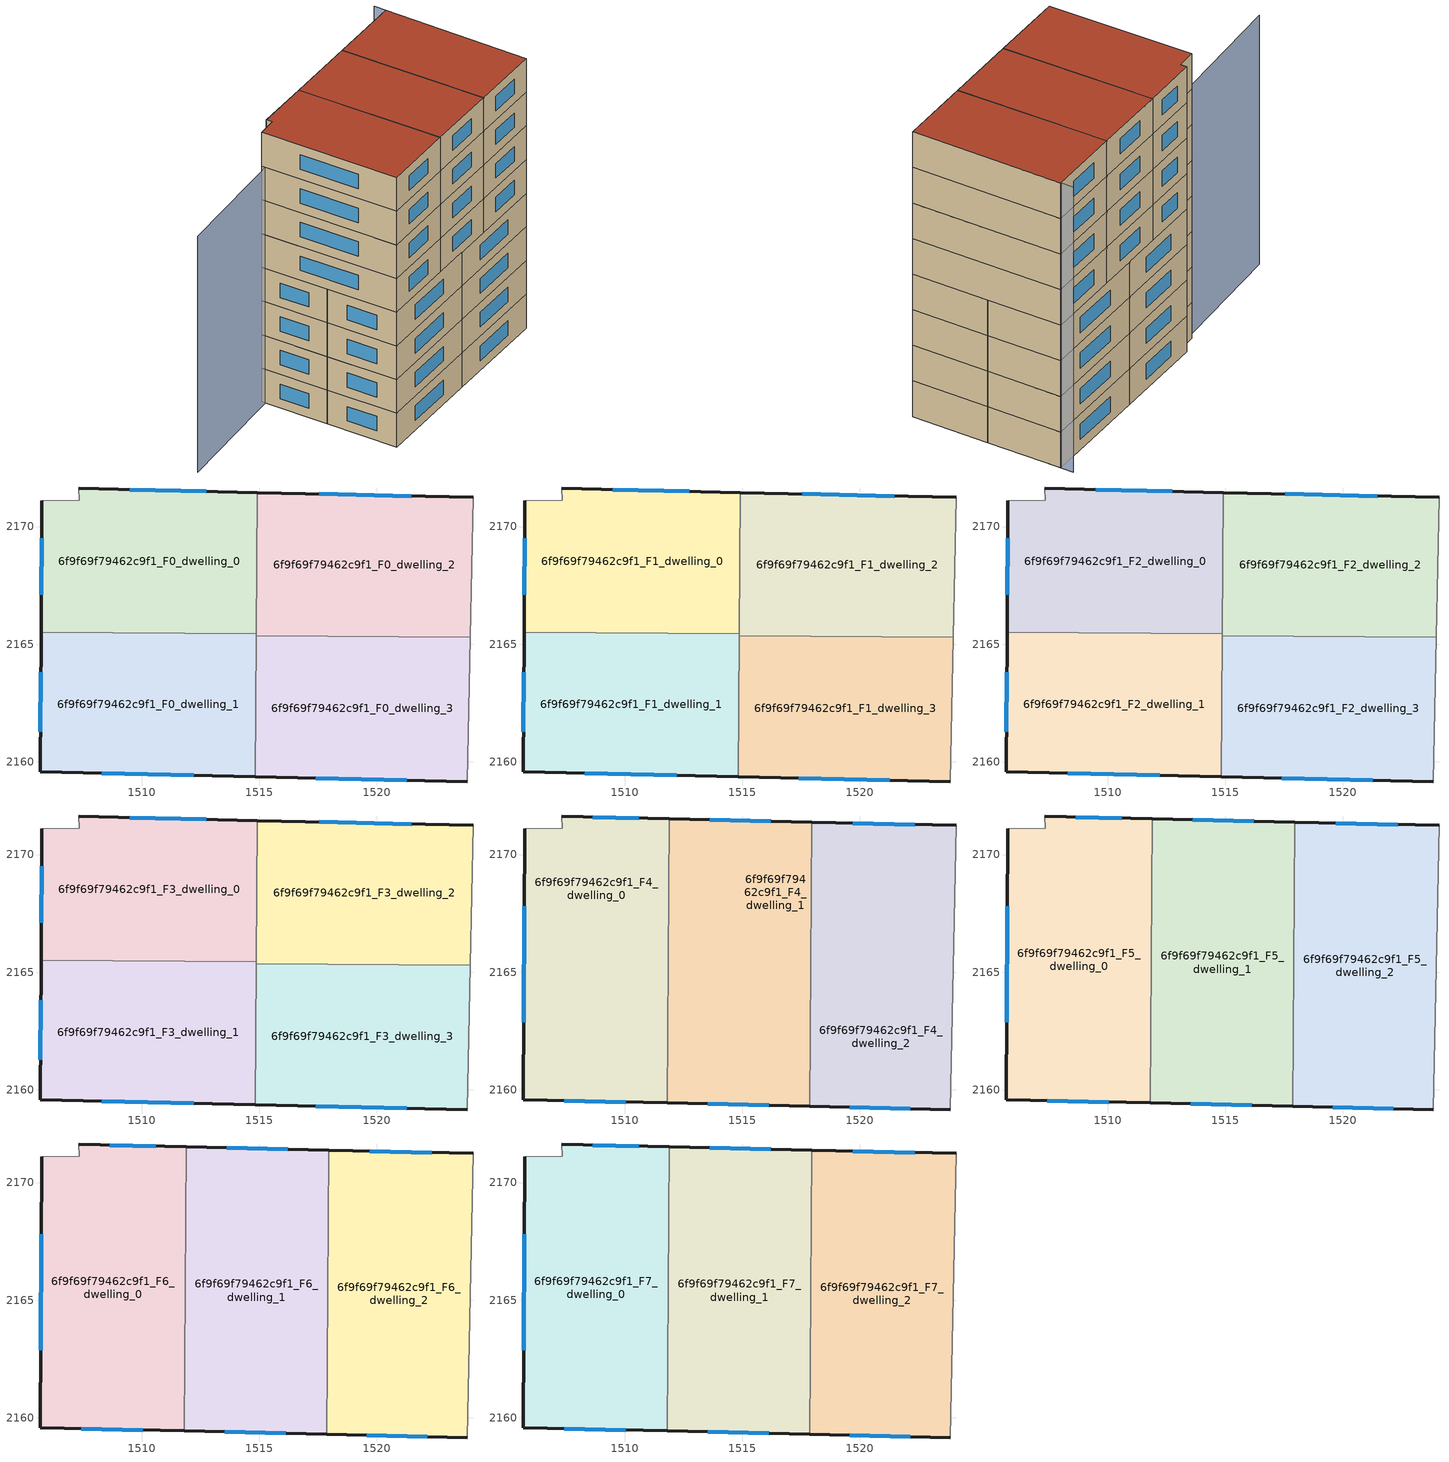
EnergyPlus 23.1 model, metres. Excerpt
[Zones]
6f9f69f79462c9f1_F0_dwelling_0
 floor ground (EU_floor_Construction): 1514.92,2171.45 1514.88,2165.43 1505.72,2165.5 1505.76,2171.1 1507.35,2171.12 1507.34,2171.62 z0
 wall outside (EU_wall_Construction): 1505.76,2171.1 1505.72,2165.5 / 1514.92,2171.45 1507.34,2171.62 z0:3
 wall adiabatic (EU_wall_Construction): 1507.34,2171.62 1507.35,2171.12 1505.76,2171.1 z0:3
 wall to 6f9f69f79462c9f1_F0_dwelling_1 (EU_wall_Construction): 1505.72,2165.5 1514.88,2165.43 z0:3
 wall to 6f9f69f79462c9f1_F0_dwelling_2 (EU_wall_Construction): 1514.88,2165.43 1514.92,2171.45 z0:3
 window (EU_Window_Construction): 1505.75,2169.5 1505.73,2167.1 / 1512.76,2171.5 1509.5,2171.57 z0.86:2.14
6f9f69f79462c9f1_F0_dwelling_1
 floor ground (EU_floor_Construction): 1514.88,2165.43 1514.84,2159.37 1505.68,2159.58 1505.72,2165.5 z0
 wall outside (EU_wall_Construction): 1505.72,2165.5 1505.68,2159.58 1514.84,2159.37 z0:3
 wall to 6f9f69f79462c9f1_F0_dwelling_3 (EU_wall_Construction): 1514.84,2159.37 1514.88,2165.36 z0:3
 wall to 6f9f69f79462c9f1_F0_dwelling_2 (EU_wall_Construction): 1514.88,2165.36 1514.88,2165.43 z0:3
 window (EU_Window_Construction): 1505.71,2163.81 1505.69,2161.27 / 1508.3,2159.52 1512.22,2159.43 z0.86:2.14
6f9f69f79462c9f1_F0_dwelling_2
 floor ground (EU_floor_Construction): 1524.09,2171.24 1523.97,2165.3 1514.88,2165.36 1514.92,2171.45 z0
 wall outside (EU_wall_Construction): 1524.09,2171.24 1514.92,2171.45 z0:3
 wall adiabatic (EU_wall_Construction): 1523.97,2165.3 1524.09,2171.24 z0:3
 wall to 6f9f69f79462c9f1_F0_dwelling_3 (EU_wall_Construction): 1514.88,2165.36 1523.97,2165.3 z0:3
 window (EU_Window_Construction): 1521.47,2171.3 1517.54,2171.39 z0.86:2.14
6f9f69f79462c9f1_F0_dwelling_3
 floor ground (EU_floor_Construction): 1523.97,2165.3 1523.85,2159.16 1514.84,2159.37 1514.88,2165.36 z0
 wall outside (EU_wall_Construction): 1514.84,2159.37 1523.85,2159.16 z0:3
 wall adiabatic (EU_wall_Construction): 1523.85,2159.16 1523.97,2165.3 z0:3
 window (EU_Window_Construction): 1517.41,2159.31 1521.28,2159.22 z0.86:2.14
6f9f69f79462c9f1_F1_dwelling_0
 floor to 6f9f69f79462c9f1_F0_dwelling_0 (EU_floor_Construction): 1514.92,2171.45 1514.88,2165.43 1505.72,2165.5 1505.76,2171.1 1507.35,2171.12 1507.34,2171.62 z3
 wall outside (EU_wall_Construction): 1505.76,2171.1 1505.72,2165.5 / 1514.92,2171.45 1507.34,2171.62 z3:6
 wall adiabatic (EU_wall_Construction): 1507.34,2171.62 1507.35,2171.12 1505.76,2171.1 z3:6
 wall to 6f9f69f79462c9f1_F1_dwelling_1 (EU_wall_Construction): 1505.72,2165.5 1514.88,2165.43 z3:6
 wall to 6f9f69f79462c9f1_F1_dwelling_2 (EU_wall_Construction): 1514.88,2165.43 1514.92,2171.45 z3:6
 window (EU_Window_Construction): 1505.75,2169.5 1505.73,2167.1 / 1512.76,2171.5 1509.5,2171.57 z3.86:5.14
6f9f69f79462c9f1_F1_dwelling_1
 floor to 6f9f69f79462c9f1_F0_dwelling_1 (EU_floor_Construction): 1514.88,2165.43 1514.84,2159.37 1505.68,2159.58 1505.72,2165.5 z3
 wall outside (EU_wall_Construction): 1505.72,2165.5 1505.68,2159.58 1514.84,2159.37 z3:6
 wall to 6f9f69f79462c9f1_F1_dwelling_3 (EU_wall_Construction): 1514.84,2159.37 1514.88,2165.36 z3:6
 wall to 6f9f69f79462c9f1_F1_dwelling_2 (EU_wall_Construction): 1514.88,2165.36 1514.88,2165.43 z3:6
 window (EU_Window_Construction): 1505.71,2163.81 1505.69,2161.27 / 1508.3,2159.52 1512.22,2159.43 z3.86:5.14
6f9f69f79462c9f1_F1_dwelling_2
 floor to 6f9f69f79462c9f1_F0_dwelling_2 (EU_floor_Construction): 1524.09,2171.24 1523.97,2165.3 1514.88,2165.36 1514.92,2171.45 z3
 wall outside (EU_wall_Construction): 1524.09,2171.24 1514.92,2171.45 z3:6
 wall adiabatic (EU_wall_Construction): 1523.97,2165.3 1524.09,2171.24 z3:6
 wall to 6f9f69f79462c9f1_F1_dwelling_3 (EU_wall_Construction): 1514.88,2165.36 1523.97,2165.3 z3:6
 window (EU_Window_Construction): 1521.47,2171.3 1517.54,2171.39 z3.86:5.14
6f9f69f79462c9f1_F1_dwelling_3
 floor to 6f9f69f79462c9f1_F0_dwelling_3 (EU_floor_Construction): 1523.97,2165.3 1523.85,2159.16 1514.84,2159.37 1514.88,2165.36 z3
 wall outside (EU_wall_Construction): 1514.84,2159.37 1523.85,2159.16 z3:6
 wall adiabatic (EU_wall_Construction): 1523.85,2159.16 1523.97,2165.3 z3:6
 window (EU_Window_Construction): 1517.41,2159.31 1521.28,2159.22 z3.86:5.14
6f9f69f79462c9f1_F2_dwelling_0
 floor to 6f9f69f79462c9f1_F1_dwelling_0 (EU_floor_Construction): 1514.92,2171.45 1514.88,2165.43 1505.72,2165.5 1505.76,2171.1 1507.35,2171.12 1507.34,2171.62 z6
 wall outside (EU_wall_Construction): 1505.76,2171.1 1505.72,2165.5 / 1514.92,2171.45 1507.34,2171.62 z6:9
 wall adiabatic (EU_wall_Construction): 1507.34,2171.62 1507.35,2171.12 1505.76,2171.1 z6:9
 wall to 6f9f69f79462c9f1_F2_dwelling_1 (EU_wall_Construction): 1505.72,2165.5 1514.88,2165.43 z6:9
 wall to 6f9f69f79462c9f1_F2_dwelling_2 (EU_wall_Construction): 1514.88,2165.43 1514.92,2171.45 z6:9
 window (EU_Window_Construction): 1505.75,2169.5 1505.73,2167.1 / 1512.76,2171.5 1509.5,2171.57 z6.86:8.14
6f9f69f79462c9f1_F2_dwelling_1
 floor to 6f9f69f79462c9f1_F1_dwelling_1 (EU_floor_Construction): 1514.88,2165.43 1514.84,2159.37 1505.68,2159.58 1505.72,2165.5 z6
 wall outside (EU_wall_Construction): 1505.72,2165.5 1505.68,2159.58 1514.84,2159.37 z6:9
 wall to 6f9f69f79462c9f1_F2_dwelling_3 (EU_wall_Construction): 1514.84,2159.37 1514.88,2165.36 z6:9
 wall to 6f9f69f79462c9f1_F2_dwelling_2 (EU_wall_Construction): 1514.88,2165.36 1514.88,2165.43 z6:9
 window (EU_Window_Construction): 1505.71,2163.81 1505.69,2161.27 / 1508.3,2159.52 1512.22,2159.43 z6.86:8.14
6f9f69f79462c9f1_F2_dwelling_2
 floor to 6f9f69f79462c9f1_F1_dwelling_2 (EU_floor_Construction): 1524.09,2171.24 1523.97,2165.3 1514.88,2165.36 1514.92,2171.45 z6
 wall outside (EU_wall_Construction): 1524.09,2171.24 1514.92,2171.45 z6:9
 wall adiabatic (EU_wall_Construction): 1523.97,2165.3 1524.09,2171.24 z6:9
 wall to 6f9f69f79462c9f1_F2_dwelling_3 (EU_wall_Construction): 1514.88,2165.36 1523.97,2165.3 z6:9
 window (EU_Window_Construction): 1521.47,2171.3 1517.54,2171.39 z6.86:8.14
6f9f69f79462c9f1_F2_dwelling_3
 floor to 6f9f69f79462c9f1_F1_dwelling_3 (EU_floor_Construction): 1523.97,2165.3 1523.85,2159.16 1514.84,2159.37 1514.88,2165.36 z6
 wall outside (EU_wall_Construction): 1514.84,2159.37 1523.85,2159.16 z6:9
 wall adiabatic (EU_wall_Construction): 1523.85,2159.16 1523.97,2165.3 z6:9
 window (EU_Window_Construction): 1517.41,2159.31 1521.28,2159.22 z6.86:8.14
6f9f69f79462c9f1_F3_dwelling_0
 floor to 6f9f69f79462c9f1_F2_dwelling_0 (EU_floor_Construction): 1514.92,2171.45 1514.88,2165.43 1505.72,2165.5 1505.76,2171.1 1507.35,2171.12 1507.34,2171.62 z9
 wall outside (EU_wall_Construction): 1505.76,2171.1 1505.72,2165.5 / 1514.92,2171.45 1507.34,2171.62 z9:12
 wall adiabatic (EU_wall_Construction): 1507.34,2171.62 1507.35,2171.12 1505.76,2171.1 z9:12
 wall to 6f9f69f79462c9f1_F3_dwelling_1 (EU_wall_Construction): 1505.72,2165.5 1514.88,2165.43 z9:12
 wall to 6f9f69f79462c9f1_F3_dwelling_2 (EU_wall_Construction): 1514.88,2165.43 1514.92,2171.45 z9:12
 window (EU_Window_Construction): 1505.75,2169.5 1505.73,2167.1 / 1512.76,2171.5 1509.5,2171.57 z9.86:11.14
6f9f69f79462c9f1_F3_dwelling_1
 floor to 6f9f69f79462c9f1_F2_dwelling_1 (EU_floor_Construction): 1514.88,2165.43 1514.84,2159.37 1505.68,2159.58 1505.72,2165.5 z9
 wall outside (EU_wall_Construction): 1505.72,2165.5 1505.68,2159.58 1514.84,2159.37 z9:12
 wall to 6f9f69f79462c9f1_F3_dwelling_3 (EU_wall_Construction): 1514.84,2159.37 1514.88,2165.36 z9:12
 wall to 6f9f69f79462c9f1_F3_dwelling_2 (EU_wall_Construction): 1514.88,2165.36 1514.88,2165.43 z9:12
 window (EU_Window_Construction): 1505.71,2163.81 1505.69,2161.27 / 1508.3,2159.52 1512.22,2159.43 z9.86:11.14
6f9f69f79462c9f1_F3_dwelling_2
 floor to 6f9f69f79462c9f1_F2_dwelling_2 (EU_floor_Construction): 1524.09,2171.24 1523.97,2165.3 1514.88,2165.36 1514.92,2171.45 z9
 wall outside (EU_wall_Construction): 1524.09,2171.24 1514.92,2171.45 z9:12
 wall adiabatic (EU_wall_Construction): 1523.97,2165.3 1524.09,2171.24 z9:12
 wall to 6f9f69f79462c9f1_F3_dwelling_3 (EU_wall_Construction): 1514.88,2165.36 1523.97,2165.3 z9:12
 window (EU_Window_Construction): 1521.47,2171.3 1517.54,2171.39 z9.86:11.14
6f9f69f79462c9f1_F3_dwelling_3
 floor to 6f9f69f79462c9f1_F2_dwelling_3 (EU_floor_Construction): 1523.97,2165.3 1523.85,2159.16 1514.84,2159.37 1514.88,2165.36 z9
 wall outside (EU_wall_Construction): 1514.84,2159.37 1523.85,2159.16 z9:12
 wall adiabatic (EU_wall_Construction): 1523.85,2159.16 1523.97,2165.3 z9:12
 window (EU_Window_Construction): 1517.41,2159.31 1521.28,2159.22 z9.86:11.14
6f9f69f79462c9f1_F4_dwelling_0
 floor to 6f9f69f79462c9f1_F3_dwelling_0 (EU_floor_Construction): 1511.9,2171.52 1511.85,2165.45 1505.72,2165.5 1505.76,2171.1 1507.35,2171.12 1507.34,2171.62 z12
 floor to 6f9f69f79462c9f1_F3_dwelling_1 (EU_floor_Construction): 1511.85,2165.45 1511.81,2159.44 1505.68,2159.58 1505.72,2165.5 z12
 wall outside (EU_wall_Construction): 1511.9,2171.52 1507.34,2171.62 / 1505.76,2171.1 1505.68,2159.58 1511.81,2159.44 z12:15
 wall adiabatic (EU_wall_Construction): 1507.34,2171.62 1507.35,2171.12 1505.76,2171.1 z12:15
 wall to 6f9f69f79462c9f1_F4_dwelling_1 (EU_wall_Construction): 1511.81,2159.44 1511.9,2171.52 z12:15
 window (EU_Window_Construction): 1510.59,2171.55 1508.64,2171.59 / 1507.43,2159.54 1510.06,2159.48 / 1505.74,2167.81 1505.7,2162.87 z12.86:14.14
6f9f69f79462c9f1_F4_dwelling_1
 floor to 6f9f69f79462c9f1_F3_dwelling_1 (EU_floor_Construction): 1514.88,2165.43 1514.84,2159.37 1511.81,2159.44 1511.85,2165.45 z12
 floor to 6f9f69f79462c9f1_F3_dwelling_0 (EU_floor_Construction): 1514.92,2171.45 1514.88,2165.43 1511.85,2165.45 1511.9,2171.52 z12
 floor to 6f9f69f79462c9f1_F3_dwelling_2 (EU_floor_Construction): 1517.95,2171.38 1517.91,2165.34 1514.88,2165.36 1514.92,2171.45 z12
 floor to 6f9f69f79462c9f1_F3_dwelling_3 (EU_floor_Construction): 1517.91,2165.34 1517.87,2159.3 1514.84,2159.37 1514.88,2165.36 z12
 wall outside (EU_wall_Construction): 1511.81,2159.44 1517.87,2159.3 / 1517.96,2171.38 1511.9,2171.52 z12:15
 wall to 6f9f69f79462c9f1_F4_dwelling_2 (EU_wall_Construction): 1517.87,2159.3 1517.96,2171.38 z12:15
 window (EU_Window_Construction): 1513.54,2159.4 1516.14,2159.34 / 1516.22,2171.42 1513.63,2171.48 z12.86:14.14
6f9f69f79462c9f1_F4_dwelling_2
 floor to 6f9f69f79462c9f1_F3_dwelling_2 (EU_floor_Construction): 1524.09,2171.24 1523.97,2165.3 1517.91,2165.34 1517.95,2171.38 z12
 floor to 6f9f69f79462c9f1_F3_dwelling_3 (EU_floor_Construction): 1523.97,2165.3 1523.85,2159.16 1517.87,2159.3 1517.91,2165.34 z12
 wall outside (EU_wall_Construction): 1524.09,2171.24 1517.96,2171.38 / 1517.87,2159.3 1523.85,2159.16 z12:15
 wall adiabatic (EU_wall_Construction): 1523.85,2159.16 1524.09,2171.24 z12:15
 window (EU_Window_Construction): 1522.34,2171.28 1519.71,2171.34 / 1519.58,2159.26 1522.14,2159.2 z12.86:14.14
6f9f69f79462c9f1_F5_dwelling_0
 floor to 6f9f69f79462c9f1_F4_dwelling_0 (EU_floor_Construction): 1511.9,2171.52 1511.81,2159.44 1505.68,2159.58 1505.76,2171.1 1507.35,2171.12 1507.34,2171.62 z15
 wall outside (EU_wall_Construction): 1511.9,2171.52 1507.34,2171.62 / 1505.76,2171.1 1505.68,2159.58 1511.81,2159.44 z15:18
 wall adiabatic (EU_wall_Construction): 1507.34,2171.62 1507.35,2171.12 1505.76,2171.1 z15:18
 wall to 6f9f69f79462c9f1_F5_dwelling_1 (EU_wall_Construction): 1511.81,2159.44 1511.9,2171.52 z15:18
 window (EU_Window_Construction): 1510.59,2171.55 1508.64,2171.59 / 1507.43,2159.54 1510.06,2159.48 / 1505.74,2167.81 1505.7,2162.87 z15.86:17.14
6f9f69f79462c9f1_F5_dwelling_1
 floor to 6f9f69f79462c9f1_F4_dwelling_1 (EU_floor_Construction): 1517.96,2171.38 1517.87,2159.3 1511.81,2159.44 1511.9,2171.52 z15
 wall outside (EU_wall_Construction): 1511.81,2159.44 1517.87,2159.3 / 1517.96,2171.38 1511.9,2171.52 z15:18
 wall to 6f9f69f79462c9f1_F5_dwelling_2 (EU_wall_Construction): 1517.87,2159.3 1517.96,2171.38 z15:18
 window (EU_Window_Construction): 1513.54,2159.4 1516.14,2159.34 / 1516.22,2171.42 1513.63,2171.48 z15.86:17.14
6f9f69f79462c9f1_F5_dwelling_2
 floor to 6f9f69f79462c9f1_F4_dwelling_2 (EU_floor_Construction): 1524.09,2171.24 1523.85,2159.16 1517.87,2159.3 1517.96,2171.38 z15
 wall outside (EU_wall_Construction): 1524.09,2171.24 1517.96,2171.38 / 1517.87,2159.3 1523.85,2159.16 z15:18
 wall adiabatic (EU_wall_Construction): 1523.85,2159.16 1524.09,2171.24 z15:18
 window (EU_Window_Construction): 1522.34,2171.28 1519.71,2171.34 / 1519.58,2159.26 1522.14,2159.2 z15.86:17.14
6f9f69f79462c9f1_F6_dwelling_0
 floor to 6f9f69f79462c9f1_F5_dwelling_0 (EU_floor_Construction): 1511.9,2171.52 1511.81,2159.44 1505.68,2159.58 1505.76,2171.1 1507.35,2171.12 1507.34,2171.62 z18
 wall outside (EU_wall_Construction): 1511.9,2171.52 1507.34,2171.62 / 1505.76,2171.1 1505.68,2159.58 1511.81,2159.44 z18:21
 wall adiabatic (EU_wall_Construction): 1507.34,2171.62 1507.35,2171.12 1505.76,2171.1 z18:21
 wall to 6f9f69f79462c9f1_F6_dwelling_1 (EU_wall_Construction): 1511.81,2159.44 1511.9,2171.52 z18:21
 window (EU_Window_Construction): 1510.59,2171.55 1508.64,2171.59 / 1507.43,2159.54 1510.06,2159.48 / 1505.74,2167.81 1505.7,2162.87 z18.86:20.14
6f9f69f79462c9f1_F6_dwelling_1
 floor to 6f9f69f79462c9f1_F5_dwelling_1 (EU_floor_Construction): 1517.96,2171.38 1517.87,2159.3 1511.81,2159.44 1511.9,2171.52 z18
 wall outside (EU_wall_Construction): 1511.81,2159.44 1517.87,2159.3 / 1517.96,2171.38 1511.9,2171.52 z18:21
 wall to 6f9f69f79462c9f1_F6_dwelling_2 (EU_wall_Construction): 1517.87,2159.3 1517.96,2171.38 z18:21
 window (EU_Window_Construction): 1513.54,2159.4 1516.14,2159.34 / 1516.22,2171.42 1513.63,2171.48 z18.86:20.14
6f9f69f79462c9f1_F6_dwelling_2
 floor to 6f9f69f79462c9f1_F5_dwelling_2 (EU_floor_Construction): 1524.09,2171.24 1523.85,2159.16 1517.87,2159.3 1517.96,2171.38 z18
 wall outside (EU_wall_Construction): 1524.09,2171.24 1517.96,2171.38 / 1517.87,2159.3 1523.85,2159.16 z18:21
 wall adiabatic (EU_wall_Construction): 1523.85,2159.16 1524.09,2171.24 z18:21
 window (EU_Window_Construction): 1522.34,2171.28 1519.71,2171.34 / 1519.58,2159.26 1522.14,2159.2 z18.86:20.14
6f9f69f79462c9f1_F7_dwelling_0
 floor to 6f9f69f79462c9f1_F6_dwelling_0 (EU_floor_Construction): 1511.9,2171.52 1511.81,2159.44 1505.68,2159.58 1505.76,2171.1 1507.35,2171.12 1507.34,2171.62 z21
 wall outside (EU_wall_Construction): 1511.9,2171.52 1507.34,2171.62 / 1505.76,2171.1 1505.68,2159.58 1511.81,2159.44 z21:24
 wall adiabatic (EU_wall_Construction): 1507.34,2171.62 1507.35,2171.12 1505.76,2171.1 z21:24
 wall to 6f9f69f79462c9f1_F7_dwelling_1 (EU_wall_Construction): 1511.81,2159.44 1511.9,2171.52 z21:24
 window (EU_Window_Construction): 1510.59,2171.55 1508.64,2171.59 / 1507.43,2159.54 1510.06,2159.48 / 1505.74,2167.81 1505.7,2162.87 z21.86:23.14
 roof outside (EU_roof_Construction): 1511.81,2159.44 1511.9,2171.52 1507.34,2171.62 1507.35,2171.12 1505.76,2171.1 1505.68,2159.58 z24
6f9f69f79462c9f1_F7_dwelling_1
 floor to 6f9f69f79462c9f1_F6_dwelling_1 (EU_floor_Construction): 1517.96,2171.38 1517.87,2159.3 1511.81,2159.44 1511.9,2171.52 z21
 wall outside (EU_wall_Construction): 1511.81,2159.44 1517.87,2159.3 / 1517.96,2171.38 1511.9,2171.52 z21:24
 wall to 6f9f69f79462c9f1_F7_dwelling_2 (EU_wall_Construction): 1517.87,2159.3 1517.96,2171.38 z21:24
 window (EU_Window_Construction): 1513.54,2159.4 1516.14,2159.34 / 1516.22,2171.42 1513.63,2171.48 z21.86:23.14
 roof outside (EU_roof_Construction): 1517.87,2159.3 1517.96,2171.38 1511.9,2171.52 1511.81,2159.44 z24
6f9f69f79462c9f1_F7_dwelling_2
 floor to 6f9f69f79462c9f1_F6_dwelling_2 (EU_floor_Construction): 1524.09,2171.24 1523.85,2159.16 1517.87,2159.3 1517.96,2171.38 z21
 wall outside (EU_wall_Construction): 1524.09,2171.24 1517.96,2171.38 / 1517.87,2159.3 1523.85,2159.16 z21:24
 wall adiabatic (EU_wall_Construction): 1523.85,2159.16 1524.09,2171.24 z21:24
 window (EU_Window_Construction): 1522.34,2171.28 1519.71,2171.34 / 1519.58,2159.26 1522.14,2159.2 z21.86:23.14
 roof outside (EU_roof_Construction): 1523.85,2159.16 1524.09,2171.24 1517.96,2171.38 1517.87,2159.3 z24
shading: 1523.8,2159.2 1524.11,2172.25 z0:24; 1507.36,2170.84 1495.53,2170.57 z0:21
[Building]
EU S2 Campaign: North Axis=0; Terrain=City; Solar Distribution=FullExterior
[Site:Location]
Helsinki-Vantaa.AP: Latitude=60.317; Longitude=24.963; Time Zone=2; Elevation=54.6
[SizingPeriod:WeatherFileDays]
AnnualSizingPeriod: Begin Month=1; Begin Day of Month=1; End Month=12; End Day of Month=31; Day of Week for Start Day=Monday; Use Weather File Daylight Saving Period=No; Use Weather File Rain and Snow Indicators=No
[MATERIAL]
EU_InternalMass_Material: Roughness=MediumRough; Thickness=0.1; Conductivity=1; Density=1800; Specific Heat=900; Thermal Absorptance=0.9; Solar Absorptance=0.7; Visible Absorptance=0.7
[MATERIAL:NOMASS] Roughness=MediumRough; Thermal Absorptance=0.9; Solar Absorptance=0.7; Visible Absorptance=0.7
Name | Thermal Resistance
EU_wall_NoMass | 1.10183
EU_roof_NoMass; EU_floor_NoMass | 1.70606
[WINDOWMATERIAL:SIMPLEGLAZINGSYSTEM]
EU_Window_SimpleGlazing: UFactor=3.11035; Solar Heat Gain Coefficient=0.8; Visible Transmittance=0.8
[CONSTRUCTION]
EU_wall_Construction: EU_wall_NoMass
EU_roof_Construction: EU_roof_NoMass
EU_floor_Construction: EU_floor_NoMass
EU_Window_Construction: EU_Window_SimpleGlazing
EU_InternalMass_Construction: EU_InternalMass_Material
[ZONE] Type=1; Multiplier=1; Ceiling Height=autocalculate; Floor Area=autocalculate; Part of Total Floor Area=Yes
Name | Volume
6f9f69f79462c9f1_F0_dwelling_0; 6f9f69f79462c9f1_F1_dwelling_0; 6f9f69f79462c9f1_F2_dwelling_0; 6f9f69f79462c9f1_F3_dwelling_0 | 164.773
6f9f69f79462c9f1_F4_dwelling_0; 6f9f69f79462c9f1_F5_dwelling_0; 6f9f69f79462c9f1_F6_dwelling_0; 6f9f69f79462c9f1_F7_dwelling_0 | 219.691
6f9f69f79462c9f1_F0_dwelling_1; 6f9f69f79462c9f1_F1_dwelling_1; 6f9f69f79462c9f1_F2_dwelling_1; 6f9f69f79462c9f1_F3_dwelling_1 | 164.769
6f9f69f79462c9f1_F4_dwelling_1; 6f9f69f79462c9f1_F5_dwelling_1; 6f9f69f79462c9f1_F6_dwelling_1; 6f9f69f79462c9f1_F7_dwelling_1 | 219.686
6f9f69f79462c9f1_F0_dwelling_2; 6f9f69f79462c9f1_F1_dwelling_2; 6f9f69f79462c9f1_F2_dwelling_2; 6f9f69f79462c9f1_F3_dwelling_2 | 164.77
6f9f69f79462c9f1_F4_dwelling_2; 6f9f69f79462c9f1_F5_dwelling_2; 6f9f69f79462c9f1_F6_dwelling_2; 6f9f69f79462c9f1_F7_dwelling_2 | 219.682
6f9f69f79462c9f1_F0_dwelling_3; 6f9f69f79462c9f1_F1_dwelling_3; 6f9f69f79462c9f1_F2_dwelling_3; 6f9f69f79462c9f1_F3_dwelling_3 | 164.753
[INTERNALMASS] Construction=EU_InternalMass_Construction
Name | Zone or ZoneList | Surface Area
6f9f69f79462c9f1_F0_dwelling_0_EU_InternalMass | 6f9f69f79462c9f1_F0_dwelling_0 | 54.9256
6f9f69f79462c9f1_F0_dwelling_1_EU_InternalMass | 6f9f69f79462c9f1_F0_dwelling_1 | 54.9216
6f9f69f79462c9f1_F0_dwelling_2_EU_InternalMass | 6f9f69f79462c9f1_F0_dwelling_2 | 54.9217
6f9f69f79462c9f1_F0_dwelling_3_EU_InternalMass | 6f9f69f79462c9f1_F0_dwelling_3 | 54.9181
6f9f69f79462c9f1_F1_dwelling_0_EU_InternalMass | 6f9f69f79462c9f1_F1_dwelling_0 | 54.9256
6f9f69f79462c9f1_F1_dwelling_1_EU_InternalMass | 6f9f69f79462c9f1_F1_dwelling_1 | 54.9216
6f9f69f79462c9f1_F1_dwelling_2_EU_InternalMass | 6f9f69f79462c9f1_F1_dwelling_2 | 54.9217
6f9f69f79462c9f1_F1_dwelling_3_EU_InternalMass | 6f9f69f79462c9f1_F1_dwelling_3 | 54.9181
6f9f69f79462c9f1_F2_dwelling_0_EU_InternalMass | 6f9f69f79462c9f1_F2_dwelling_0 | 54.9256
6f9f69f79462c9f1_F2_dwelling_1_EU_InternalMass | 6f9f69f79462c9f1_F2_dwelling_1 | 54.9216
6f9f69f79462c9f1_F2_dwelling_2_EU_InternalMass | 6f9f69f79462c9f1_F2_dwelling_2 | 54.9217
6f9f69f79462c9f1_F2_dwelling_3_EU_InternalMass | 6f9f69f79462c9f1_F2_dwelling_3 | 54.9181
6f9f69f79462c9f1_F3_dwelling_0_EU_InternalMass | 6f9f69f79462c9f1_F3_dwelling_0 | 54.9256
6f9f69f79462c9f1_F3_dwelling_1_EU_InternalMass | 6f9f69f79462c9f1_F3_dwelling_1 | 54.9216
6f9f69f79462c9f1_F3_dwelling_2_EU_InternalMass | 6f9f69f79462c9f1_F3_dwelling_2 | 54.9217
6f9f69f79462c9f1_F3_dwelling_3_EU_InternalMass | 6f9f69f79462c9f1_F3_dwelling_3 | 54.9181
6f9f69f79462c9f1_F4_dwelling_0_EU_InternalMass | 6f9f69f79462c9f1_F4_dwelling_0 | 73.2303
6f9f69f79462c9f1_F4_dwelling_1_EU_InternalMass | 6f9f69f79462c9f1_F4_dwelling_1 | 73.2288
6f9f69f79462c9f1_F4_dwelling_2_EU_InternalMass | 6f9f69f79462c9f1_F4_dwelling_2 | 73.2275
6f9f69f79462c9f1_F5_dwelling_0_EU_InternalMass | 6f9f69f79462c9f1_F5_dwelling_0 | 73.2303
6f9f69f79462c9f1_F5_dwelling_1_EU_InternalMass | 6f9f69f79462c9f1_F5_dwelling_1 | 73.2288
6f9f69f79462c9f1_F5_dwelling_2_EU_InternalMass | 6f9f69f79462c9f1_F5_dwelling_2 | 73.2275
6f9f69f79462c9f1_F6_dwelling_0_EU_InternalMass | 6f9f69f79462c9f1_F6_dwelling_0 | 73.2303
6f9f69f79462c9f1_F6_dwelling_1_EU_InternalMass | 6f9f69f79462c9f1_F6_dwelling_1 | 73.2288
6f9f69f79462c9f1_F6_dwelling_2_EU_InternalMass | 6f9f69f79462c9f1_F6_dwelling_2 | 73.2275
6f9f69f79462c9f1_F7_dwelling_0_EU_InternalMass | 6f9f69f79462c9f1_F7_dwelling_0 | 73.2303
6f9f69f79462c9f1_F7_dwelling_1_EU_InternalMass | 6f9f69f79462c9f1_F7_dwelling_1 | 73.2288
6f9f69f79462c9f1_F7_dwelling_2_EU_InternalMass | 6f9f69f79462c9f1_F7_dwelling_2 | 73.2275
[OTHEREQUIPMENT] Fuel Type=Electricity; Design Level Calculation Method=Watts/Area; Power per Zone Floor Area=1; Fraction Latent=0; Fraction Radiant=0; Fraction Lost=0; Carbon Dioxide Generation Rate=0; EndUse Subcategory=EU_Step8_InternalGains
Name | Zone or ZoneList or Space or SpaceList | Schedule
EU_Step8_InternalGain_6f9f69f79462c9f1_F0_dwelling_0_f000 | 6f9f69f79462c9f1_F0_dwelling_0 | EU_Step8_GainSchedule_6f9f69f79462c9f1_F0_dwelling_0_f000
EU_Step8_InternalGain_6f9f69f79462c9f1_F0_dwelling_1_f000 | 6f9f69f79462c9f1_F0_dwelling_1 | EU_Step8_GainSchedule_6f9f69f79462c9f1_F0_dwelling_1_f000
EU_Step8_InternalGain_6f9f69f79462c9f1_F0_dwelling_2_f000 | 6f9f69f79462c9f1_F0_dwelling_2 | EU_Step8_GainSchedule_6f9f69f79462c9f1_F0_dwelling_2_f000
EU_Step8_InternalGain_6f9f69f79462c9f1_F0_dwelling_3_f000 | 6f9f69f79462c9f1_F0_dwelling_3 | EU_Step8_GainSchedule_6f9f69f79462c9f1_F0_dwelling_3_f000
EU_Step8_InternalGain_6f9f69f79462c9f1_F1_dwelling_0_f000 | 6f9f69f79462c9f1_F1_dwelling_0 | EU_Step8_GainSchedule_6f9f69f79462c9f1_F1_dwelling_0_f000
EU_Step8_InternalGain_6f9f69f79462c9f1_F1_dwelling_1_f000 | 6f9f69f79462c9f1_F1_dwelling_1 | EU_Step8_GainSchedule_6f9f69f79462c9f1_F1_dwelling_1_f000
EU_Step8_InternalGain_6f9f69f79462c9f1_F1_dwelling_2_f000 | 6f9f69f79462c9f1_F1_dwelling_2 | EU_Step8_GainSchedule_6f9f69f79462c9f1_F1_dwelling_2_f000
EU_Step8_InternalGain_6f9f69f79462c9f1_F1_dwelling_3_f000 | 6f9f69f79462c9f1_F1_dwelling_3 | EU_Step8_GainSchedule_6f9f69f79462c9f1_F1_dwelling_3_f000
EU_Step8_InternalGain_6f9f69f79462c9f1_F2_dwelling_0_f000 | 6f9f69f79462c9f1_F2_dwelling_0 | EU_Step8_GainSchedule_6f9f69f79462c9f1_F2_dwelling_0_f000
EU_Step8_InternalGain_6f9f69f79462c9f1_F2_dwelling_1_f000 | 6f9f69f79462c9f1_F2_dwelling_1 | EU_Step8_GainSchedule_6f9f69f79462c9f1_F2_dwelling_1_f000
EU_Step8_InternalGain_6f9f69f79462c9f1_F2_dwelling_2_f000 | 6f9f69f79462c9f1_F2_dwelling_2 | EU_Step8_GainSchedule_6f9f69f79462c9f1_F2_dwelling_2_f000
EU_Step8_InternalGain_6f9f69f79462c9f1_F2_dwelling_3_f000 | 6f9f69f79462c9f1_F2_dwelling_3 | EU_Step8_GainSchedule_6f9f69f79462c9f1_F2_dwelling_3_f000
EU_Step8_InternalGain_6f9f69f79462c9f1_F3_dwelling_0_f000 | 6f9f69f79462c9f1_F3_dwelling_0 | EU_Step8_GainSchedule_6f9f69f79462c9f1_F3_dwelling_0_f000
EU_Step8_InternalGain_6f9f69f79462c9f1_F3_dwelling_1_f000 | 6f9f69f79462c9f1_F3_dwelling_1 | EU_Step8_GainSchedule_6f9f69f79462c9f1_F3_dwelling_1_f000
EU_Step8_InternalGain_6f9f69f79462c9f1_F3_dwelling_2_f000 | 6f9f69f79462c9f1_F3_dwelling_2 | EU_Step8_GainSchedule_6f9f69f79462c9f1_F3_dwelling_2_f000
EU_Step8_InternalGain_6f9f69f79462c9f1_F3_dwelling_3_f000 | 6f9f69f79462c9f1_F3_dwelling_3 | EU_Step8_GainSchedule_6f9f69f79462c9f1_F3_dwelling_3_f000
EU_Step8_InternalGain_6f9f69f79462c9f1_F4_dwelling_0_f000 | 6f9f69f79462c9f1_F4_dwelling_0 | EU_Step8_GainSchedule_6f9f69f79462c9f1_F4_dwelling_0_f000
EU_Step8_InternalGain_6f9f69f79462c9f1_F4_dwelling_1_f000 | 6f9f69f79462c9f1_F4_dwelling_1 | EU_Step8_GainSchedule_6f9f69f79462c9f1_F4_dwelling_1_f000
EU_Step8_InternalGain_6f9f69f79462c9f1_F4_dwelling_2_f000 | 6f9f69f79462c9f1_F4_dwelling_2 | EU_Step8_GainSchedule_6f9f69f79462c9f1_F4_dwelling_2_f000
EU_Step8_InternalGain_6f9f69f79462c9f1_F5_dwelling_0_f000 | 6f9f69f79462c9f1_F5_dwelling_0 | EU_Step8_GainSchedule_6f9f69f79462c9f1_F5_dwelling_0_f000
EU_Step8_InternalGain_6f9f69f79462c9f1_F5_dwelling_1_f000 | 6f9f69f79462c9f1_F5_dwelling_1 | EU_Step8_GainSchedule_6f9f69f79462c9f1_F5_dwelling_1_f000
EU_Step8_InternalGain_6f9f69f79462c9f1_F5_dwelling_2_f000 | 6f9f69f79462c9f1_F5_dwelling_2 | EU_Step8_GainSchedule_6f9f69f79462c9f1_F5_dwelling_2_f000
EU_Step8_InternalGain_6f9f69f79462c9f1_F6_dwelling_0_f000 | 6f9f69f79462c9f1_F6_dwelling_0 | EU_Step8_GainSchedule_6f9f69f79462c9f1_F6_dwelling_0_f000
EU_Step8_InternalGain_6f9f69f79462c9f1_F6_dwelling_1_f000 | 6f9f69f79462c9f1_F6_dwelling_1 | EU_Step8_GainSchedule_6f9f69f79462c9f1_F6_dwelling_1_f000
EU_Step8_InternalGain_6f9f69f79462c9f1_F6_dwelling_2_f000 | 6f9f69f79462c9f1_F6_dwelling_2 | EU_Step8_GainSchedule_6f9f69f79462c9f1_F6_dwelling_2_f000
EU_Step8_InternalGain_6f9f69f79462c9f1_F7_dwelling_0_f000 | 6f9f69f79462c9f1_F7_dwelling_0 | EU_Step8_GainSchedule_6f9f69f79462c9f1_F7_dwelling_0_f000
EU_Step8_InternalGain_6f9f69f79462c9f1_F7_dwelling_1_f000 | 6f9f69f79462c9f1_F7_dwelling_1 | EU_Step8_GainSchedule_6f9f69f79462c9f1_F7_dwelling_1_f000
EU_Step8_InternalGain_6f9f69f79462c9f1_F7_dwelling_2_f000 | 6f9f69f79462c9f1_F7_dwelling_2 | EU_Step8_GainSchedule_6f9f69f79462c9f1_F7_dwelling_2_f000
[ZONEVENTILATION:DESIGNFLOWRATE] Schedule=EU_AlwaysOn; Design Flow Rate Calculation Method=AirChanges/Hour; Air Changes per Hour=0.756316; Ventilation Type=Natural; Fan Pressure Rise=0; Fan Total Efficiency=1; Constant Term Coefficient=1; Temperature Term Coefficient=0; Velocity Term Coefficient=0; Velocity Squared Term Coefficient=0; Minimum Indoor Temperature=-100; Maximum Indoor Temperature=100; Delta Temperature=-100; Minimum Outdoor Temperature=-100; Maximum Outdoor Temperature=100; Maximum Wind Speed=40
Name | Zone or ZoneList or Space or SpaceList
EU_ConstantAir_6f9f69f79462c9f1_F0_dwelling_0 | 6f9f69f79462c9f1_F0_dwelling_0
EU_ConstantAir_6f9f69f79462c9f1_F0_dwelling_1 | 6f9f69f79462c9f1_F0_dwelling_1
EU_ConstantAir_6f9f69f79462c9f1_F0_dwelling_2 | 6f9f69f79462c9f1_F0_dwelling_2
EU_ConstantAir_6f9f69f79462c9f1_F0_dwelling_3 | 6f9f69f79462c9f1_F0_dwelling_3
EU_ConstantAir_6f9f69f79462c9f1_F1_dwelling_0 | 6f9f69f79462c9f1_F1_dwelling_0
EU_ConstantAir_6f9f69f79462c9f1_F1_dwelling_1 | 6f9f69f79462c9f1_F1_dwelling_1
EU_ConstantAir_6f9f69f79462c9f1_F1_dwelling_2 | 6f9f69f79462c9f1_F1_dwelling_2
EU_ConstantAir_6f9f69f79462c9f1_F1_dwelling_3 | 6f9f69f79462c9f1_F1_dwelling_3
EU_ConstantAir_6f9f69f79462c9f1_F2_dwelling_0 | 6f9f69f79462c9f1_F2_dwelling_0
EU_ConstantAir_6f9f69f79462c9f1_F2_dwelling_1 | 6f9f69f79462c9f1_F2_dwelling_1
EU_ConstantAir_6f9f69f79462c9f1_F2_dwelling_2 | 6f9f69f79462c9f1_F2_dwelling_2
EU_ConstantAir_6f9f69f79462c9f1_F2_dwelling_3 | 6f9f69f79462c9f1_F2_dwelling_3
EU_ConstantAir_6f9f69f79462c9f1_F3_dwelling_0 | 6f9f69f79462c9f1_F3_dwelling_0
EU_ConstantAir_6f9f69f79462c9f1_F3_dwelling_1 | 6f9f69f79462c9f1_F3_dwelling_1
EU_ConstantAir_6f9f69f79462c9f1_F3_dwelling_2 | 6f9f69f79462c9f1_F3_dwelling_2
EU_ConstantAir_6f9f69f79462c9f1_F3_dwelling_3 | 6f9f69f79462c9f1_F3_dwelling_3
EU_ConstantAir_6f9f69f79462c9f1_F4_dwelling_0 | 6f9f69f79462c9f1_F4_dwelling_0
EU_ConstantAir_6f9f69f79462c9f1_F4_dwelling_1 | 6f9f69f79462c9f1_F4_dwelling_1
EU_ConstantAir_6f9f69f79462c9f1_F4_dwelling_2 | 6f9f69f79462c9f1_F4_dwelling_2
EU_ConstantAir_6f9f69f79462c9f1_F5_dwelling_0 | 6f9f69f79462c9f1_F5_dwelling_0
EU_ConstantAir_6f9f69f79462c9f1_F5_dwelling_1 | 6f9f69f79462c9f1_F5_dwelling_1
EU_ConstantAir_6f9f69f79462c9f1_F5_dwelling_2 | 6f9f69f79462c9f1_F5_dwelling_2
EU_ConstantAir_6f9f69f79462c9f1_F6_dwelling_0 | 6f9f69f79462c9f1_F6_dwelling_0
EU_ConstantAir_6f9f69f79462c9f1_F6_dwelling_1 | 6f9f69f79462c9f1_F6_dwelling_1
EU_ConstantAir_6f9f69f79462c9f1_F6_dwelling_2 | 6f9f69f79462c9f1_F6_dwelling_2
EU_ConstantAir_6f9f69f79462c9f1_F7_dwelling_0 | 6f9f69f79462c9f1_F7_dwelling_0
EU_ConstantAir_6f9f69f79462c9f1_F7_dwelling_1 | 6f9f69f79462c9f1_F7_dwelling_1
EU_ConstantAir_6f9f69f79462c9f1_F7_dwelling_2 | 6f9f69f79462c9f1_F7_dwelling_2
[HVACTEMPLATE:THERMOSTAT] Constant Heating Setpoint=20; Constant Cooling Setpoint=50
EU_HeatOnly_6f9f69f79462c9f1_F0_dwelling_0; EU_HeatOnly_6f9f69f79462c9f1_F0_dwelling_1; EU_HeatOnly_6f9f69f79462c9f1_F0_dwelling_2; EU_HeatOnly_6f9f69f79462c9f1_F0_dwelling_3; EU_HeatOnly_6f9f69f79462c9f1_F1_dwelling_0; EU_HeatOnly_6f9f69f79462c9f1_F1_dwelling_1; EU_HeatOnly_6f9f69f79462c9f1_F1_dwelling_2; EU_HeatOnly_6f9f69f79462c9f1_F1_dwelling_3; EU_HeatOnly_6f9f69f79462c9f1_F2_dwelling_0; EU_HeatOnly_6f9f69f79462c9f1_F2_dwelling_1; EU_HeatOnly_6f9f69f79462c9f1_F2_dwelling_2; EU_HeatOnly_6f9f69f79462c9f1_F2_dwelling_3; EU_HeatOnly_6f9f69f79462c9f1_F3_dwelling_0; EU_HeatOnly_6f9f69f79462c9f1_F3_dwelling_1; EU_HeatOnly_6f9f69f79462c9f1_F3_dwelling_2; EU_HeatOnly_6f9f69f79462c9f1_F3_dwelling_3; EU_HeatOnly_6f9f69f79462c9f1_F4_dwelling_0; EU_HeatOnly_6f9f69f79462c9f1_F4_dwelling_1; EU_HeatOnly_6f9f69f79462c9f1_F4_dwelling_2; EU_HeatOnly_6f9f69f79462c9f1_F5_dwelling_0; EU_HeatOnly_6f9f69f79462c9f1_F5_dwelling_1; EU_HeatOnly_6f9f69f79462c9f1_F5_dwelling_2; EU_HeatOnly_6f9f69f79462c9f1_F6_dwelling_0; EU_HeatOnly_6f9f69f79462c9f1_F6_dwelling_1; EU_HeatOnly_6f9f69f79462c9f1_F6_dwelling_2; EU_HeatOnly_6f9f69f79462c9f1_F7_dwelling_0; EU_HeatOnly_6f9f69f79462c9f1_F7_dwelling_1; EU_HeatOnly_6f9f69f79462c9f1_F7_dwelling_2
[HVACTEMPLATE:ZONE:IDEALLOADSAIRSYSTEM] System Availability Schedule=EU_AlwaysOn; Maximum Heating Supply Air Temperature=50; Minimum Cooling Supply Air Temperature=13; Maximum Heating Supply Air Humidity Ratio=0.0156; Minimum Cooling Supply Air Humidity Ratio=0.0077; Heating Limit=NoLimit; Cooling Limit=NoLimit; Heating Availability Schedule=EU_AlwaysOn; Cooling Availability Schedule=EU_CoolingOff; Dehumidification Control Type=ConstantSensibleHeatRatio; Cooling Sensible Heat Ratio=0.7; Dehumidification Setpoint=60; Humidification Control Type=None; Humidification Setpoint=30; Outdoor Air Method=None; Outdoor Air Flow Rate per Person=0.00944; Outdoor Air Flow Rate per Zone Floor Area=0; Outdoor Air Flow Rate per Zone=0; Demand Controlled Ventilation Type=None; Outdoor Air Economizer Type=NoEconomizer; Heat Recovery Type=None; Sensible Heat Recovery Effectiveness=0.7; Latent Heat Recovery Effectiveness=0.65
Name | Template Thermostat
6f9f69f79462c9f1_F0_dwelling_0 | EU_HeatOnly_6f9f69f79462c9f1_F0_dwelling_0
6f9f69f79462c9f1_F0_dwelling_1 | EU_HeatOnly_6f9f69f79462c9f1_F0_dwelling_1
6f9f69f79462c9f1_F0_dwelling_2 | EU_HeatOnly_6f9f69f79462c9f1_F0_dwelling_2
6f9f69f79462c9f1_F0_dwelling_3 | EU_HeatOnly_6f9f69f79462c9f1_F0_dwelling_3
6f9f69f79462c9f1_F1_dwelling_0 | EU_HeatOnly_6f9f69f79462c9f1_F1_dwelling_0
6f9f69f79462c9f1_F1_dwelling_1 | EU_HeatOnly_6f9f69f79462c9f1_F1_dwelling_1
6f9f69f79462c9f1_F1_dwelling_2 | EU_HeatOnly_6f9f69f79462c9f1_F1_dwelling_2
6f9f69f79462c9f1_F1_dwelling_3 | EU_HeatOnly_6f9f69f79462c9f1_F1_dwelling_3
6f9f69f79462c9f1_F2_dwelling_0 | EU_HeatOnly_6f9f69f79462c9f1_F2_dwelling_0
6f9f69f79462c9f1_F2_dwelling_1 | EU_HeatOnly_6f9f69f79462c9f1_F2_dwelling_1
6f9f69f79462c9f1_F2_dwelling_2 | EU_HeatOnly_6f9f69f79462c9f1_F2_dwelling_2
6f9f69f79462c9f1_F2_dwelling_3 | EU_HeatOnly_6f9f69f79462c9f1_F2_dwelling_3
6f9f69f79462c9f1_F3_dwelling_0 | EU_HeatOnly_6f9f69f79462c9f1_F3_dwelling_0
6f9f69f79462c9f1_F3_dwelling_1 | EU_HeatOnly_6f9f69f79462c9f1_F3_dwelling_1
6f9f69f79462c9f1_F3_dwelling_2 | EU_HeatOnly_6f9f69f79462c9f1_F3_dwelling_2
6f9f69f79462c9f1_F3_dwelling_3 | EU_HeatOnly_6f9f69f79462c9f1_F3_dwelling_3
6f9f69f79462c9f1_F4_dwelling_0 | EU_HeatOnly_6f9f69f79462c9f1_F4_dwelling_0
6f9f69f79462c9f1_F4_dwelling_1 | EU_HeatOnly_6f9f69f79462c9f1_F4_dwelling_1
6f9f69f79462c9f1_F4_dwelling_2 | EU_HeatOnly_6f9f69f79462c9f1_F4_dwelling_2
6f9f69f79462c9f1_F5_dwelling_0 | EU_HeatOnly_6f9f69f79462c9f1_F5_dwelling_0
6f9f69f79462c9f1_F5_dwelling_1 | EU_HeatOnly_6f9f69f79462c9f1_F5_dwelling_1
6f9f69f79462c9f1_F5_dwelling_2 | EU_HeatOnly_6f9f69f79462c9f1_F5_dwelling_2
6f9f69f79462c9f1_F6_dwelling_0 | EU_HeatOnly_6f9f69f79462c9f1_F6_dwelling_0
6f9f69f79462c9f1_F6_dwelling_1 | EU_HeatOnly_6f9f69f79462c9f1_F6_dwelling_1
6f9f69f79462c9f1_F6_dwelling_2 | EU_HeatOnly_6f9f69f79462c9f1_F6_dwelling_2
6f9f69f79462c9f1_F7_dwelling_0 | EU_HeatOnly_6f9f69f79462c9f1_F7_dwelling_0
6f9f69f79462c9f1_F7_dwelling_1 | EU_HeatOnly_6f9f69f79462c9f1_F7_dwelling_1
6f9f69f79462c9f1_F7_dwelling_2 | EU_HeatOnly_6f9f69f79462c9f1_F7_dwelling_2
[SIZING:ZONE] Zone Cooling Design Supply Air Temperature Input Method=SupplyAirTemperature; Zone Cooling Design Supply Air Temperature=13; Zone Heating Design Supply Air Temperature Input Method=SupplyAirTemperature; Zone Heating Design Supply Air Temperature=50; Zone Cooling Design Supply Air Humidity Ratio=0.008; Zone Heating Design Supply Air Humidity Ratio=0.008; Cooling Design Air Flow Method=DesignDay; Cooling Design Air Flow Rate=0; Cooling Minimum Air Flow per Zone Floor Area=0.000762; Cooling Minimum Air Flow=0; Cooling Minimum Air Flow Fraction=0.2; Heating Design Air Flow Method=DesignDay; Heating Design Air Flow Rate=0; Heating Maximum Air Flow per Zone Floor Area=0.002032; Heating Maximum Air Flow=0.141576; Heating Maximum Air Flow Fraction=0.3; Account for Dedicated Outdoor Air System=No; Dedicated Outdoor Air System Control Strategy=NeutralSupplyAir; Dedicated Outdoor Air Low Setpoint Temperature for Design=autosize; Dedicated Outdoor Air High Setpoint Temperature for Design=autosize; Zone Load Sizing Method=Sensible Load Only No Latent Load; Zone Latent Cooling Design Supply Air Humidity Ratio Input Method=HumidityRatioDifference; Zone Cooling Design Supply Air Humidity Ratio Difference=0.005; Zone Latent Heating Design Supply Air Humidity Ratio Input Method=HumidityRatioDifference; Zone Humidification Design Supply Air Humidity Ratio Difference=0.005
6f9f69f79462c9f1_F0_dwelling_0; 6f9f69f79462c9f1_F0_dwelling_1; 6f9f69f79462c9f1_F0_dwelling_2; 6f9f69f79462c9f1_F0_dwelling_3; 6f9f69f79462c9f1_F1_dwelling_0; 6f9f69f79462c9f1_F1_dwelling_1; 6f9f69f79462c9f1_F1_dwelling_2; 6f9f69f79462c9f1_F1_dwelling_3; 6f9f69f79462c9f1_F2_dwelling_0; 6f9f69f79462c9f1_F2_dwelling_1; 6f9f69f79462c9f1_F2_dwelling_2; 6f9f69f79462c9f1_F2_dwelling_3; 6f9f69f79462c9f1_F3_dwelling_0; 6f9f69f79462c9f1_F3_dwelling_1; 6f9f69f79462c9f1_F3_dwelling_2; 6f9f69f79462c9f1_F3_dwelling_3; 6f9f69f79462c9f1_F4_dwelling_0; 6f9f69f79462c9f1_F4_dwelling_1; 6f9f69f79462c9f1_F4_dwelling_2; 6f9f69f79462c9f1_F5_dwelling_0; 6f9f69f79462c9f1_F5_dwelling_1; 6f9f69f79462c9f1_F5_dwelling_2; 6f9f69f79462c9f1_F6_dwelling_0; 6f9f69f79462c9f1_F6_dwelling_1; 6f9f69f79462c9f1_F6_dwelling_2; 6f9f69f79462c9f1_F7_dwelling_0; 6f9f69f79462c9f1_F7_dwelling_1; 6f9f69f79462c9f1_F7_dwelling_2
[SCHEDULE:CONSTANT]
Name | Hourly Value
EU_AlwaysOn | 1
EU_CoolingOff | 0
[SCHEDULE:FILE] Column Number=1; Rows to Skip at Top=0; Number of Hours of Data=8760; Column Separator=Comma; Interpolate to Timestep=No; Minutes per Item=60; Adjust Schedule for Daylight Savings=Yes
Name | File
EU_Step8_GainSchedule_6f9f69f79462c9f1_F0_dwelling_0_f000 | ../../schedules/6f9f69f79462c9f1/6f9f69f79462c9f1_F0_dwelling_0_f000_gain.csv
EU_Step8_GainSchedule_6f9f69f79462c9f1_F0_dwelling_1_f000 | ../../schedules/6f9f69f79462c9f1/6f9f69f79462c9f1_F0_dwelling_1_f000_gain.csv
EU_Step8_GainSchedule_6f9f69f79462c9f1_F0_dwelling_2_f000 | ../../schedules/6f9f69f79462c9f1/6f9f69f79462c9f1_F0_dwelling_2_f000_gain.csv
EU_Step8_GainSchedule_6f9f69f79462c9f1_F0_dwelling_3_f000 | ../../schedules/6f9f69f79462c9f1/6f9f69f79462c9f1_F0_dwelling_3_f000_gain.csv
EU_Step8_GainSchedule_6f9f69f79462c9f1_F1_dwelling_0_f000 | ../../schedules/6f9f69f79462c9f1/6f9f69f79462c9f1_F1_dwelling_0_f000_gain.csv
EU_Step8_GainSchedule_6f9f69f79462c9f1_F1_dwelling_1_f000 | ../../schedules/6f9f69f79462c9f1/6f9f69f79462c9f1_F1_dwelling_1_f000_gain.csv
EU_Step8_GainSchedule_6f9f69f79462c9f1_F1_dwelling_2_f000 | ../../schedules/6f9f69f79462c9f1/6f9f69f79462c9f1_F1_dwelling_2_f000_gain.csv
EU_Step8_GainSchedule_6f9f69f79462c9f1_F1_dwelling_3_f000 | ../../schedules/6f9f69f79462c9f1/6f9f69f79462c9f1_F1_dwelling_3_f000_gain.csv
EU_Step8_GainSchedule_6f9f69f79462c9f1_F2_dwelling_0_f000 | ../../schedules/6f9f69f79462c9f1/6f9f69f79462c9f1_F2_dwelling_0_f000_gain.csv
EU_Step8_GainSchedule_6f9f69f79462c9f1_F2_dwelling_1_f000 | ../../schedules/6f9f69f79462c9f1/6f9f69f79462c9f1_F2_dwelling_1_f000_gain.csv
EU_Step8_GainSchedule_6f9f69f79462c9f1_F2_dwelling_2_f000 | ../../schedules/6f9f69f79462c9f1/6f9f69f79462c9f1_F2_dwelling_2_f000_gain.csv
EU_Step8_GainSchedule_6f9f69f79462c9f1_F2_dwelling_3_f000 | ../../schedules/6f9f69f79462c9f1/6f9f69f79462c9f1_F2_dwelling_3_f000_gain.csv
EU_Step8_GainSchedule_6f9f69f79462c9f1_F3_dwelling_0_f000 | ../../schedules/6f9f69f79462c9f1/6f9f69f79462c9f1_F3_dwelling_0_f000_gain.csv
EU_Step8_GainSchedule_6f9f69f79462c9f1_F3_dwelling_1_f000 | ../../schedules/6f9f69f79462c9f1/6f9f69f79462c9f1_F3_dwelling_1_f000_gain.csv
EU_Step8_GainSchedule_6f9f69f79462c9f1_F3_dwelling_2_f000 | ../../schedules/6f9f69f79462c9f1/6f9f69f79462c9f1_F3_dwelling_2_f000_gain.csv
EU_Step8_GainSchedule_6f9f69f79462c9f1_F3_dwelling_3_f000 | ../../schedules/6f9f69f79462c9f1/6f9f69f79462c9f1_F3_dwelling_3_f000_gain.csv
EU_Step8_GainSchedule_6f9f69f79462c9f1_F4_dwelling_0_f000 | ../../schedules/6f9f69f79462c9f1/6f9f69f79462c9f1_F4_dwelling_0_f000_gain.csv
EU_Step8_GainSchedule_6f9f69f79462c9f1_F4_dwelling_1_f000 | ../../schedules/6f9f69f79462c9f1/6f9f69f79462c9f1_F4_dwelling_1_f000_gain.csv
EU_Step8_GainSchedule_6f9f69f79462c9f1_F4_dwelling_2_f000 | ../../schedules/6f9f69f79462c9f1/6f9f69f79462c9f1_F4_dwelling_2_f000_gain.csv
EU_Step8_GainSchedule_6f9f69f79462c9f1_F5_dwelling_0_f000 | ../../schedules/6f9f69f79462c9f1/6f9f69f79462c9f1_F5_dwelling_0_f000_gain.csv
EU_Step8_GainSchedule_6f9f69f79462c9f1_F5_dwelling_1_f000 | ../../schedules/6f9f69f79462c9f1/6f9f69f79462c9f1_F5_dwelling_1_f000_gain.csv
EU_Step8_GainSchedule_6f9f69f79462c9f1_F5_dwelling_2_f000 | ../../schedules/6f9f69f79462c9f1/6f9f69f79462c9f1_F5_dwelling_2_f000_gain.csv
EU_Step8_GainSchedule_6f9f69f79462c9f1_F6_dwelling_0_f000 | ../../schedules/6f9f69f79462c9f1/6f9f69f79462c9f1_F6_dwelling_0_f000_gain.csv
EU_Step8_GainSchedule_6f9f69f79462c9f1_F6_dwelling_1_f000 | ../../schedules/6f9f69f79462c9f1/6f9f69f79462c9f1_F6_dwelling_1_f000_gain.csv
EU_Step8_GainSchedule_6f9f69f79462c9f1_F6_dwelling_2_f000 | ../../schedules/6f9f69f79462c9f1/6f9f69f79462c9f1_F6_dwelling_2_f000_gain.csv
EU_Step8_GainSchedule_6f9f69f79462c9f1_F7_dwelling_0_f000 | ../../schedules/6f9f69f79462c9f1/6f9f69f79462c9f1_F7_dwelling_0_f000_gain.csv
EU_Step8_GainSchedule_6f9f69f79462c9f1_F7_dwelling_1_f000 | ../../schedules/6f9f69f79462c9f1/6f9f69f79462c9f1_F7_dwelling_1_f000_gain.csv
EU_Step8_GainSchedule_6f9f69f79462c9f1_F7_dwelling_2_f000 | ../../schedules/6f9f69f79462c9f1/6f9f69f79462c9f1_F7_dwelling_2_f000_gain.csv
